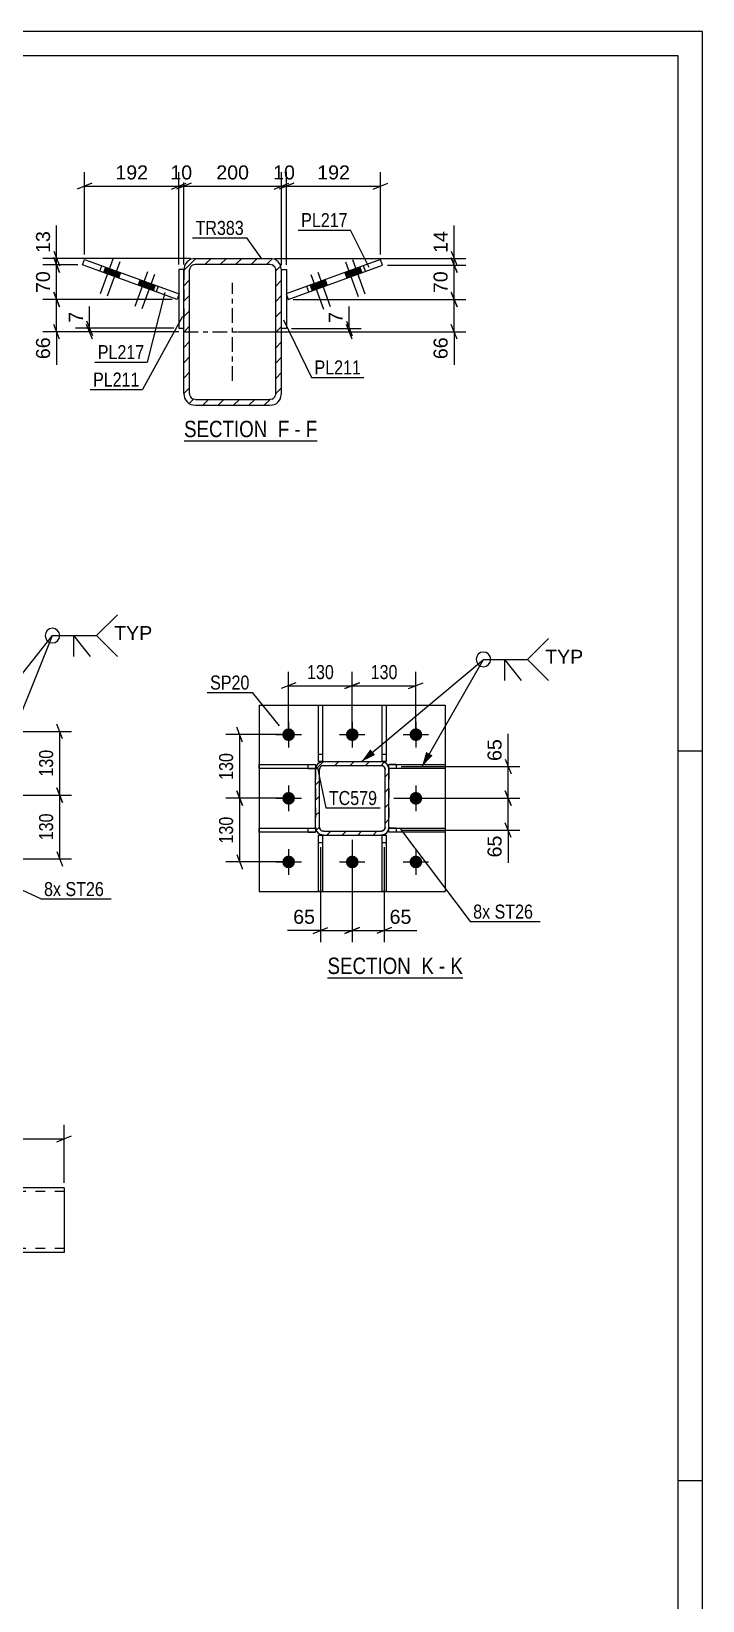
# Model space of a CAD drawing. Header units: millimetres. Extents: x 0 to 841, y 0 to 594.
# Drawn here: x 703.9 to 841, y 273.5 to 594 of the extents above; entities that cross this region are included whole.
import ezdxf

# ---------------------------------------------------------------- set-up
doc = ezdxf.new("R2010")
doc.units = ezdxf.units.MM
doc.linetypes.add('DXK_LINE_DOT2', pattern=[3.9198, 1.9599, -1.9599])
doc.linetypes.add('DXK_LINE_DOT3', pattern=[5.9187, 2.979, -0.9799, 0.9799, -0.9799])
doc.styles.add('Arial', font='ARIAL.TTF', dxfattribs={"height": 0.2})
doc.styles.add('Arial Narrow', font='ARIALN.TTF', dxfattribs={"height": 0.2})

# ---------------------------------------------------------------- blocks, each defined once
blk = doc.blocks.new('Unknown-717051872-1130')
at = {"color": 5, "linetype": 'Continuous'}
for p, q in [((841, 594), (0, 594)), ((841, 0), (841, 594)), ((836, 589), (5, 589)), ((836, 5), (836, 589)), ((841, 447), (836, 447)), ((841, 298), (836, 298))]:
    blk.add_line(p, q, dxfattribs=at)
blk = doc.blocks.new('Unknown-717051872-15 - 5574')
at = {"color": 6, "linetype": 'Continuous'}
blk.add_line((735.05, 510.38), (762.27, 510.38), dxfattribs=at)
at = {"color": 0, "linetype": 'Continuous'}
blk.add_wipeout([(753.16, 511.13), (753.16, 514.63), (735.05, 514.63), (735.05, 511.13)], dxfattribs=at)
at = {"color": 7, "linetype": 'Continuous', "style": 'Arial Narrow'}
blk.add_text('SECTION ', height=3.34, dxfattribs=at).set_placement((735.05, 511.13))
at = {"color": 0, "linetype": 'Continuous'}
blk.add_wipeout([(756.55, 511.13), (756.55, 514.63), (754.21, 514.63), (754.21, 511.13)], dxfattribs=at)
blk.add_wipeout([(758.87, 511.13), (758.87, 514.63), (757.6, 514.63), (757.6, 511.13)], dxfattribs=at)
at = {"color": 7, "linetype": 'Continuous', "style": 'Arial Narrow'}
blk.add_text('F', height=3.34, dxfattribs=at).set_placement((754.21, 511.13))
at = {"color": 0, "linetype": 'Continuous'}
blk.add_wipeout([(762.27, 511.13), (762.27, 514.63), (759.92, 514.63), (759.92, 511.13)], dxfattribs=at)
at = {"color": 7, "linetype": 'Continuous', "style": 'Arial Narrow'}
for s, p in [('F', (759.92, 511.13)), ('-', (757.6, 511.13))]:
    blk.add_text(s, height=3.34, dxfattribs=at).set_placement(p)
blk = doc.blocks.new('Unknown-717051872-61 - 21741')
at = {"color": 6, "linetype": 'Continuous'}
blk.add_line((764.37, 400.74), (792.01, 400.74), dxfattribs=at)
at = {"color": 0, "linetype": 'Continuous'}
blk.add_wipeout([(782.48, 401.49), (782.48, 404.99), (764.37, 404.99), (764.37, 401.49)], dxfattribs=at)
at = {"color": 7, "linetype": 'Continuous', "style": 'Arial Narrow'}
blk.add_text('SECTION ', height=3.34, dxfattribs=at).set_placement((764.37, 401.49))
at = {"color": 0, "linetype": 'Continuous'}
blk.add_wipeout([(786.08, 401.49), (786.08, 404.99), (783.53, 404.99), (783.53, 401.49)], dxfattribs=at)
blk.add_wipeout([(788.41, 401.49), (788.41, 404.99), (787.13, 404.99), (787.13, 401.49)], dxfattribs=at)
at = {"color": 7, "linetype": 'Continuous', "style": 'Arial Narrow'}
blk.add_text('K', height=3.34, dxfattribs=at).set_placement((783.53, 401.49))
at = {"color": 0, "linetype": 'Continuous'}
blk.add_wipeout([(792.01, 401.49), (792.01, 404.99), (789.46, 404.99), (789.46, 401.49)], dxfattribs=at)
at = {"color": 7, "linetype": 'Continuous', "style": 'Arial Narrow'}
for s, p in [('K', (789.46, 401.49)), ('-', (787.13, 401.49))]:
    blk.add_text(s, height=3.34, dxfattribs=at).set_placement(p)
blk = doc.blocks.new('Bolt-717051872-5604 - 5574')
at = {"linetype": 'Continuous'}
for points in [[(769.56, 545.34), (767.87, 544.73), (768.28, 543.6), (769.98, 544.21)], [(770.98, 545.86), (769.29, 545.24), (769.7, 544.11), (771.39, 544.73)], [(762.48, 542.76), (760.79, 542.15), (761.2, 541.02), (762.89, 541.64)], [(763.89, 543.28), (762.2, 542.66), (762.61, 541.53), (764.3, 542.15)]]:
    blk.add_hatch(color=1, dxfattribs=at).paths.add_polyline_path(points)
at = {"color": 1, "linetype": 'Continuous'}
for p, q in [((762.36, 544.85), (764.93, 537.8)), ((768.04, 546.91), (770.6, 539.87)), ((769.29, 545.24), (769.7, 544.11)), ((769.45, 547.43), (772.01, 540.38)), ((769.56, 545.34), (769.98, 544.21)), ((770.98, 545.86), (771.39, 544.73)), ((760.79, 542.15), (761.2, 541.02)), ((760.95, 544.33), (763.52, 537.29)), ((762.2, 542.66), (762.61, 541.53)), ((762.48, 542.76), (762.89, 541.64)), ((763.89, 543.28), (764.3, 542.15)), ((767.87, 544.73), (768.28, 543.6))]:
    blk.add_line(p, q, dxfattribs=at)
blk = doc.blocks.new('Bolt-717051872-5603 - 5574')
at = {"linetype": 'Continuous'}
for points in [[(720.67, 545.26), (718.98, 545.88), (718.57, 544.75), (720.26, 544.14)], [(722.08, 544.75), (720.39, 545.36), (719.98, 544.24), (721.67, 543.62)], [(727.75, 542.68), (726.06, 543.3), (725.65, 542.17), (727.34, 541.56)], [(729.17, 542.17), (727.48, 542.79), (727.07, 541.66), (728.76, 541.04)]]:
    blk.add_hatch(color=1, dxfattribs=at).paths.add_polyline_path(points)
at = {"color": 1, "linetype": 'Continuous'}
for p, q in [((720.51, 547.45), (717.94, 540.4)), ((718.98, 545.88), (718.57, 544.75)), ((721.92, 546.94), (719.36, 539.89)), ((720.39, 545.36), (719.98, 544.24)), ((720.67, 545.26), (720.26, 544.14)), ((727.59, 544.87), (725.03, 537.82)), ((722.08, 544.75), (721.67, 543.62)), ((726.06, 543.3), (725.65, 542.17)), ((729.01, 544.36), (726.44, 537.31)), ((727.48, 542.79), (727.07, 541.66)), ((727.75, 542.68), (727.34, 541.56)), ((729.17, 542.17), (728.76, 541.04))]:
    blk.add_line(p, q, dxfattribs=at)
blk = doc.blocks.new('Part-717051872-5656 - 5574')
at = {"color": 2, "linetype": 'Continuous'}
for p, q in [((734.98, 545.37), (733.98, 545.37)), ((733.98, 545.37), (733.98, 533.37)), ((734.98, 545.37), (734.98, 545.23)), ((733.98, 533.37), (734.98, 533.37))]:
    blk.add_line(p, q, dxfattribs=at)
at = {"color": 7, "linetype": 'DXK_LINE_DOT2'}
blk.add_line((734.98, 545.23), (734.98, 533.37), dxfattribs=at)
blk = doc.blocks.new('Part-717051872-5644 - 5574')
at = {"color": 2, "linetype": 'Continuous'}
for p, q in [((714.33, 546.29), (714.74, 547.42)), ((733.62, 539.27), (714.33, 546.29)), ((714.74, 547.42), (734.03, 540.4)), ((729.79, 541.94), (729.38, 540.81)), ((734.03, 540.4), (733.62, 539.27))]:
    blk.add_line(p, q, dxfattribs=at)
at = {"color": 7, "linetype": 'DXK_LINE_DOT2'}
blk.add_line((717.86, 545.01), (718.27, 546.14), dxfattribs=at)
blk = doc.blocks.new('Part-717051872-5649 - 5574')
at = {"color": 2, "linetype": 'Continuous'}
for p, q in [((775.22, 547.4), (755.93, 540.38)), ((756.34, 539.25), (775.63, 546.27)), ((775.63, 546.27), (775.22, 547.4)), ((760.57, 540.79), (760.16, 541.92)), ((755.93, 540.38), (756.34, 539.25))]:
    blk.add_line(p, q, dxfattribs=at)
at = {"color": 7, "linetype": 'DXK_LINE_DOT2'}
blk.add_line((772.1, 544.99), (771.69, 546.11), dxfattribs=at)
blk = doc.blocks.new('Part-717051872-5661 - 5574')
at = {"color": 2, "linetype": 'Continuous'}
for p, q in [((754.98, 545.23), (754.98, 545.35)), ((754.98, 545.35), (755.98, 545.35)), ((755.98, 545.35), (755.98, 533.35)), ((755.98, 533.35), (754.98, 533.35))]:
    blk.add_line(p, q, dxfattribs=at)
at = {"color": 7, "linetype": 'DXK_LINE_DOT2'}
blk.add_line((754.98, 533.35), (754.98, 545.23), dxfattribs=at)
blk = doc.blocks.new('Part-717051872-5679 - 5574')
at = {"linetype": 'Continuous'}
h = blk.add_hatch(dxfattribs=at)
h.set_pattern_fill('', scale=0.7, style=0, pattern_type=0)
h.set_pattern_definition([(45, (734.9777, 520.0292), (-1.57154, 1.57154), [])])
h.paths.add_polyline_path([(734.98, 545.23), (734.98, 520.03), (735.16, 519.11), (735.68, 518.33), (736.46, 517.81), (737.38, 517.63), (752.58, 517.63), (753.5, 517.81), (754.27, 518.33), (754.79, 519.11), (754.98, 520.03), (754.98, 545.23), (754.79, 546.15), (754.27, 546.93), (753.5, 547.45), (752.58, 547.63), (737.38, 547.63), (736.46, 547.45), (735.68, 546.93), (735.16, 546.15)])
h.paths.add_polyline_path([(736.53, 546.08), (736.92, 546.34), (737.38, 546.43), (752.58, 546.43), (753.04, 546.34), (753.43, 546.08), (753.69, 545.69), (753.78, 545.23), (753.78, 520.03), (753.69, 519.57), (753.43, 519.18), (753.04, 518.92), (752.58, 518.83), (737.38, 518.83), (736.92, 518.92), (736.53, 519.18), (736.27, 519.57), (736.18, 520.03), (736.18, 545.23), (736.27, 545.69)])
at = {"color": 2, "linetype": 'Continuous'}
for p, q in [((735.16, 546.15), (734.98, 545.23)), ((734.98, 520.03), (734.98, 545.23)), ((736.18, 545.23), (736.27, 545.69)), ((736.18, 520.03), (736.18, 545.23)), ((737.38, 547.63), (736.46, 547.45)), ((736.92, 546.34), (737.38, 546.43)), ((737.38, 547.63), (752.58, 547.63)), ((737.38, 546.43), (752.58, 546.43)), ((753.5, 547.45), (752.58, 547.63)), ((752.58, 546.43), (753.04, 546.34)), ((753.69, 545.69), (753.78, 545.23)), ((753.78, 520.03), (753.78, 545.23)), ((754.98, 545.23), (754.79, 546.15)), ((754.98, 520.03), (754.98, 545.23)), ((734.98, 520.03), (735.16, 519.11)), ((736.27, 519.57), (736.18, 520.03)), ((753.78, 520.03), (753.69, 519.57)), ((754.79, 519.11), (754.98, 520.03)), ((736.46, 517.81), (737.38, 517.63)), ((737.38, 518.83), (736.92, 518.92)), ((737.38, 518.83), (752.58, 518.83)), ((737.38, 517.63), (752.58, 517.63)), ((753.04, 518.92), (752.58, 518.83)), ((752.58, 517.63), (753.5, 517.81))]:
    blk.add_line(p, q, dxfattribs=at)
at = {"color": 7, "linetype": 'DXK_LINE_DOT3'}
for p, q in [((744.98, 522.63), (744.98, 542.63)), ((734.98, 532.63), (754.98, 532.63))]:
    blk.add_line(p, q, dxfattribs=at)
at = {"color": 2, "linetype": 'Continuous'}
for centre, radius, start, end in [((737.38, 545.23), 2.4, 112.5, 157.5), ((737.38, 545.23), 1.2, 112.5, 157.5), ((752.58, 545.23), 1.2, 22.5, 67.5), ((752.58, 545.23), 2.4, 22.5, 67.5), ((737.38, 520.03), 1.2, 202.5, 247.5), ((752.58, 520.03), 1.2, 292.5, 337.5), ((737.38, 520.03), 2.4, 202.5, 247.5), ((752.58, 520.03), 2.4, 292.5, 337.5)]:
    blk.add_arc(centre, radius, start, end, dxfattribs=at)
blk = doc.blocks.new('Part-717051872-18830 - 18829')
at = {"color": 2, "linetype": 'Continuous'}
for p, q in [((690.49, 357.84), (670.49, 357.84)), ((670.49, 346.24), (670.49, 357.84)), ((710.59, 357.84), (690.59, 357.84)), ((710.59, 357.84), (710.59, 344.64)), ((670.49, 346.24), (670.49, 344.64)), ((690.49, 344.64), (670.49, 344.64)), ((710.59, 344.64), (690.59, 344.64))]:
    blk.add_line(p, q, dxfattribs=at)
at = {"color": 7, "linetype": 'DXK_LINE_DOT2'}
for p, q in [((690.49, 357.04), (670.49, 357.04)), ((710.59, 357.04), (690.59, 357.04)), ((670.49, 344.77), (670.49, 346.24)), ((670.49, 345.44), (670.49, 345.51)), ((690.49, 345.44), (670.49, 345.44)), ((710.59, 345.44), (690.59, 345.44)), ((710.59, 345.44), (710.59, 345.51))]:
    blk.add_line(p, q, dxfattribs=at)
blk = doc.blocks.new('Part-717051872-21794 - 21741')
at = {"color": 2, "linetype": 'Continuous'}
for p, q in [((762.52, 429.87), (763.32, 429.87)), ((762.52, 418.37), (762.52, 429.87)), ((763.32, 429.87), (763.32, 418.37)), ((763.32, 418.37), (762.52, 418.37))]:
    blk.add_line(p, q, dxfattribs=at)
at = {"color": 7, "linetype": 'DXK_LINE_DOT2'}
blk.add_line((762.52, 428.37), (763.32, 428.37), dxfattribs=at)
blk = doc.blocks.new('Part-717051872-21798 - 21741')
at = {"color": 2, "linetype": 'Continuous'}
for p, q in [((776.92, 444.27), (788.42, 444.27)), ((776.92, 443.47), (776.92, 444.27)), ((788.42, 443.47), (776.92, 443.47)), ((788.42, 444.27), (788.42, 443.47))]:
    blk.add_line(p, q, dxfattribs=at)
at = {"color": 7, "linetype": 'DXK_LINE_DOT2'}
for p, q in [((778.42, 444.27), (776.92, 444.27)), ((778.42, 443.47), (776.92, 443.47)), ((778.42, 444.27), (778.42, 443.47))]:
    blk.add_line(p, q, dxfattribs=at)
blk = doc.blocks.new('Part-717051872-21757 - 21741')
at = {"linetype": 'Continuous'}
h = blk.add_hatch(dxfattribs=at)
h.set_pattern_fill('', scale=0.7, style=0, pattern_type=0)
h.set_pattern_definition([(45, (763.5221, 444.8696), (-1.57154, 1.57154), [])])
h.paths.add_polyline_path([(775.32, 444.87), (763.52, 444.87), (762.91, 444.75), (762.39, 444.4), (762.04, 443.88), (761.92, 443.27), (761.92, 431.47), (762.04, 430.86), (762.39, 430.34), (762.91, 429.99), (763.52, 429.87), (775.32, 429.87), (775.93, 429.99), (776.45, 430.34), (776.8, 430.86), (776.92, 431.47), (776.92, 443.27), (776.8, 443.88), (776.45, 444.4), (775.93, 444.75)])
h.paths.add_polyline_path([(776.06, 443.58), (776.12, 443.27), (776.12, 431.47), (776.06, 431.16), (775.89, 430.9), (775.63, 430.73), (775.32, 430.67), (763.52, 430.67), (763.22, 430.73), (762.96, 430.9), (762.78, 431.16), (762.72, 431.47), (762.72, 443.27), (762.78, 443.58), (762.96, 443.84), (763.22, 444.01), (763.52, 444.07), (775.32, 444.07), (775.63, 444.01), (775.89, 443.84)])
at = {"color": 7, "linetype": 'DXK_LINE_DOT2'}
for p, q in [((761.92, 443.27), (762.04, 443.88)), ((761.92, 443.27), (761.92, 431.47)), ((762.78, 443.58), (762.72, 443.27)), ((762.72, 431.47), (762.72, 443.27)), ((762.91, 444.75), (763.52, 444.87)), ((763.52, 444.07), (763.22, 444.01)), ((763.52, 444.87), (775.32, 444.87)), ((763.52, 444.07), (775.32, 444.07)), ((775.32, 444.87), (775.93, 444.75)), ((775.63, 444.01), (775.32, 444.07)), ((776.12, 443.27), (776.06, 443.58)), ((776.12, 431.47), (776.12, 443.27)), ((776.8, 443.88), (776.92, 443.27)), ((776.92, 443.27), (776.92, 431.47)), ((762.04, 430.86), (761.92, 431.47)), ((762.72, 431.47), (762.78, 431.16)), ((763.52, 429.87), (762.91, 429.99)), ((763.22, 430.73), (763.52, 430.67)), ((763.52, 430.67), (775.32, 430.67)), ((763.52, 429.87), (775.32, 429.87)), ((775.32, 430.67), (775.63, 430.73)), ((775.93, 429.99), (775.32, 429.87)), ((776.06, 431.16), (776.12, 431.47)), ((776.92, 431.47), (776.8, 430.86))]:
    blk.add_line(p, q, dxfattribs=at)
at = {"color": 2, "linetype": 'Continuous'}
for p, q in [((762.04, 443.88), (761.92, 443.27)), ((761.92, 443.27), (761.92, 443.27)), ((761.92, 431.47), (761.92, 443.27)), ((762.72, 443.27), (762.78, 443.58)), ((762.72, 443.27), (762.72, 443.27)), ((762.72, 431.47), (762.72, 443.27)), ((763.52, 444.87), (762.91, 444.75)), ((763.22, 444.01), (763.52, 444.07)), ((763.52, 444.87), (763.52, 444.87)), ((763.52, 444.87), (775.32, 444.87)), ((763.52, 444.07), (763.52, 444.07)), ((763.52, 444.07), (775.32, 444.07)), ((775.32, 444.87), (775.32, 444.87)), ((775.93, 444.75), (775.32, 444.87)), ((775.32, 444.07), (775.32, 444.07)), ((775.32, 444.07), (775.63, 444.01)), ((776.06, 443.58), (776.12, 443.27)), ((776.12, 443.27), (776.12, 443.27)), ((776.12, 431.47), (776.12, 443.27)), ((776.92, 443.27), (776.8, 443.88)), ((776.92, 443.27), (776.92, 443.27)), ((776.92, 431.47), (776.92, 443.27)), ((761.92, 431.47), (761.92, 431.47)), ((761.92, 431.47), (762.04, 430.86)), ((762.72, 431.47), (762.72, 431.47)), ((762.78, 431.16), (762.72, 431.47)), ((762.91, 429.99), (763.52, 429.87)), ((763.52, 430.67), (763.22, 430.73)), ((763.52, 430.67), (763.52, 430.67)), ((763.52, 430.67), (775.32, 430.67)), ((763.52, 429.87), (763.52, 429.87)), ((763.52, 429.87), (775.32, 429.87)), ((775.63, 430.73), (775.32, 430.67)), ((775.32, 430.67), (775.32, 430.67)), ((775.32, 429.87), (775.93, 429.99)), ((775.32, 429.87), (775.32, 429.87)), ((776.12, 431.47), (776.06, 431.16)), ((776.12, 431.47), (776.12, 431.47)), ((776.8, 430.86), (776.92, 431.47)), ((776.92, 431.47), (776.92, 431.47))]:
    blk.add_line(p, q, dxfattribs=at)
at = {"color": 7, "linetype": 'DXK_LINE_DOT3'}
blk.add_line((769.42, 437.37), (769.42, 437.37), dxfattribs=at)
at = {"color": 7, "linetype": 'DXK_LINE_DOT2'}
for centre, radius, start, end in [((763.52, 443.27), 1.6, 112.5, 157.5), ((763.52, 443.27), 0.8, 112.5, 157.5), ((775.32, 443.27), 0.8, 22.5, 67.5), ((775.32, 443.27), 1.6, 22.5, 67.5), ((763.52, 431.47), 1.6, 202.5, 247.5), ((763.52, 431.47), 0.8, 202.5, 247.5), ((775.32, 431.47), 0.8, 292.5, 337.5), ((775.32, 431.47), 1.6, 292.5, 337.5)]:
    blk.add_arc(centre, radius, start, end, dxfattribs=at)
at = {"color": 2, "linetype": 'Continuous'}
for centre, radius, start, end in [((763.52, 443.27), 1.6, 112.5, 157.5), ((763.52, 443.27), 0.8, 112.5, 157.5), ((775.32, 443.27), 0.8, 22.5, 67.5), ((775.32, 443.27), 1.6, 22.5, 67.5), ((763.52, 431.47), 1.6, 202.5, 247.5), ((763.52, 431.47), 0.8, 202.5, 247.5), ((775.32, 431.47), 0.8, 292.5, 337.5), ((775.32, 431.47), 1.6, 292.5, 337.5)]:
    blk.add_arc(centre, radius, start, end, dxfattribs=at)
blk = doc.blocks.new('Part-717051872-21759 - 21741')
at = {"color": 2, "linetype": 'Continuous'}
for p, q in [((750.42, 456.37), (788.42, 456.37)), ((750.42, 456.37), (750.42, 418.37)), ((788.42, 456.37), (788.42, 418.37)), ((750.42, 418.37), (788.42, 418.37))]:
    blk.add_line(p, q, dxfattribs=at)
blk = doc.blocks.new('Part-717051872-21793 - 21741')
at = {"color": 2, "linetype": 'Continuous'}
for p, q in [((775.52, 418.37), (775.52, 429.87)), ((775.52, 429.87), (776.32, 429.87)), ((776.32, 429.87), (776.32, 418.37)), ((776.32, 418.37), (775.52, 418.37))]:
    blk.add_line(p, q, dxfattribs=at)
at = {"color": 7, "linetype": 'DXK_LINE_DOT2'}
blk.add_line((775.52, 428.37), (776.32, 428.37), dxfattribs=at)
blk = doc.blocks.new('Part-717051872-21795 - 21741')
at = {"color": 2, "linetype": 'Continuous'}
for p, q in [((775.52, 444.87), (775.52, 456.37)), ((775.52, 456.37), (776.32, 456.37)), ((776.32, 456.37), (776.32, 444.87)), ((776.32, 444.87), (775.52, 444.87))]:
    blk.add_line(p, q, dxfattribs=at)
at = {"color": 7, "linetype": 'DXK_LINE_DOT2'}
blk.add_line((775.52, 446.37), (776.32, 446.37), dxfattribs=at)
blk = doc.blocks.new('Part-717051872-21796 - 21741')
at = {"color": 2, "linetype": 'Continuous'}
for p, q in [((762.52, 444.87), (762.52, 456.37)), ((762.52, 456.37), (763.32, 456.37)), ((763.32, 456.37), (763.32, 444.87)), ((763.32, 444.87), (762.52, 444.87))]:
    blk.add_line(p, q, dxfattribs=at)
at = {"color": 7, "linetype": 'DXK_LINE_DOT2'}
blk.add_line((762.52, 446.37), (763.32, 446.37), dxfattribs=at)
blk = doc.blocks.new('Part-717051872-21797 - 21741')
at = {"color": 2, "linetype": 'Continuous'}
for p, q in [((776.92, 431.27), (788.42, 431.27)), ((776.92, 430.47), (776.92, 431.27)), ((788.42, 430.47), (776.92, 430.47)), ((788.42, 431.27), (788.42, 430.47))]:
    blk.add_line(p, q, dxfattribs=at)
at = {"color": 7, "linetype": 'DXK_LINE_DOT2'}
for p, q in [((778.42, 431.27), (776.92, 431.27)), ((778.42, 430.47), (776.92, 430.47)), ((778.42, 431.27), (778.42, 430.47))]:
    blk.add_line(p, q, dxfattribs=at)
blk = doc.blocks.new('Part-717051872-21799 - 21741')
at = {"color": 2, "linetype": 'Continuous'}
for p, q in [((750.42, 430.47), (750.42, 431.27)), ((750.42, 431.27), (761.92, 431.27)), ((761.92, 430.47), (750.42, 430.47)), ((761.92, 431.27), (761.92, 430.47))]:
    blk.add_line(p, q, dxfattribs=at)
at = {"color": 7, "linetype": 'DXK_LINE_DOT2'}
for p, q in [((760.42, 430.47), (760.42, 431.27)), ((760.42, 431.27), (761.92, 431.27)), ((760.42, 430.47), (761.92, 430.47))]:
    blk.add_line(p, q, dxfattribs=at)
blk = doc.blocks.new('Part-717051872-21800 - 21741')
at = {"color": 2, "linetype": 'Continuous'}
for p, q in [((750.42, 443.47), (750.42, 444.27)), ((750.42, 444.27), (761.92, 444.27)), ((761.92, 443.47), (750.42, 443.47)), ((761.92, 444.27), (761.92, 443.47))]:
    blk.add_line(p, q, dxfattribs=at)
at = {"color": 7, "linetype": 'DXK_LINE_DOT2'}
for p, q in [((760.42, 443.47), (760.42, 444.27)), ((760.42, 444.27), (761.92, 444.27)), ((760.42, 443.47), (761.92, 443.47))]:
    blk.add_line(p, q, dxfattribs=at)
blk = doc.blocks.new('Bolt-717051872-21827 - 21741')
at = {"linetype": 'Continuous'}
for points in [[(757.72, 450.37, -1), (755.12, 450.37, -1)], [(770.72, 450.37, -1), (768.12, 450.37, -1)], [(783.72, 450.37, -1), (781.12, 450.37, -1)], [(757.72, 437.37, -1), (755.12, 437.37, -1)], [(783.72, 437.37, -1), (781.12, 437.37, -1)], [(757.72, 424.37, -1), (755.12, 424.37, -1)], [(770.72, 424.37, -1), (768.12, 424.37, -1)], [(783.72, 424.37, -1), (781.12, 424.37, -1)]]:
    blk.add_hatch(color=1, dxfattribs=at).paths.add_polyline_path(points)
at = {"color": 1, "linetype": 'Continuous'}
for p, q in [((756.42, 452.97), (756.42, 447.77)), ((769.42, 452.97), (769.42, 447.77)), ((782.42, 452.97), (782.42, 447.77)), ((753.82, 450.37), (759.02, 450.37)), ((766.82, 450.37), (772.02, 450.37)), ((779.82, 450.37), (785.02, 450.37)), ((756.42, 439.97), (756.42, 434.77)), ((782.42, 439.97), (782.42, 434.77)), ((753.82, 437.37), (759.02, 437.37)), ((779.82, 437.37), (785.02, 437.37)), ((756.42, 426.97), (756.42, 421.77)), ((769.42, 426.97), (769.42, 421.77)), ((782.42, 426.97), (782.42, 421.77)), ((753.82, 424.37), (759.02, 424.37)), ((766.82, 424.37), (772.02, 424.37)), ((779.82, 424.37), (785.02, 424.37))]:
    blk.add_line(p, q, dxfattribs=at)
blk = doc.blocks.new('StraightDimension-717051872-15981 - 5574')
at = {"color": 7, "linetype": 'Continuous'}
for p, q in [((755.98, 532.63), (771.22, 532.63)), ((756.98, 533.35), (771.22, 533.35)), ((768.22, 534.85), (769.42, 531.85)), ((769.42, 531.13), (768.22, 534.13)), ((768.82, 532.63), (768.82, 533.35))]:
    blk.add_line(p, q, dxfattribs=at)
at = {"color": 0}
blk.add_wipeout([(768.07, 537.29), (763.87, 537.29), (763.87, 533.87), (768.07, 533.87)], dxfattribs=at)
at = {"color": 7, "linetype": 'Continuous'}
blk.add_line((768.82, 533.35), (768.82, 537.82), dxfattribs=at)
blk.add_line((768.82, 533.35), (768.82, 537.82), dxfattribs=at)
at = {"color": 3, "style": 'Arial'}
blk.add_text('7', height=2.87, rotation=90.0002, dxfattribs=at).set_placement((767.47, 534.47))
blk = doc.blocks.new('StraightDimension-717051872-15808 - 5574')
at = {"color": 7, "linetype": 'Continuous'}
for p, q in [((754.98, 546.23), (754.98, 565.26)), ((755.98, 546.35), (755.98, 565.26)), ((753.48, 561.81), (756.48, 563.01)), ((757.48, 563.01), (754.48, 561.81)), ((754.98, 562.41), (755.98, 562.41))]:
    blk.add_line(p, q, dxfattribs=at)
at = {"color": 0}
blk.add_wipeout([(758.3, 563.16), (758.3, 567.36), (752.65, 567.36), (752.65, 563.16)], dxfattribs=at)
at = {"color": 3, "style": 'Arial'}
blk.add_text('10', height=2.865, dxfattribs=at).set_placement((753.25, 563.76))
blk = doc.blocks.new('StraightDimension-717051872-15867 - 5574')
at = {"color": 7, "linetype": 'Continuous'}
for p, q in [((776.63, 546.27), (792.65, 546.27)), ((789.65, 547.77), (790.85, 544.77)), ((790.25, 539.25), (790.25, 546.27)), ((757.34, 539.25), (792.65, 539.25)), ((790.85, 537.75), (789.65, 540.75))]:
    blk.add_line(p, q, dxfattribs=at)
at = {"color": 0}
blk.add_wipeout([(789.5, 545.58), (785.3, 545.58), (785.3, 539.94), (789.5, 539.94)], dxfattribs=at)
at = {"color": 3, "style": 'Arial'}
blk.add_text('70', height=2.865, rotation=90.0002, dxfattribs=at).set_placement((788.9, 540.54))
blk = doc.blocks.new('StraightDimension-717051872-15807 - 5574')
at = {"color": 7, "linetype": 'Continuous'}
for p, q in [((755.98, 546.35), (755.98, 565.26)), ((775.22, 548.4), (775.22, 565.26)), ((757.48, 563.01), (754.48, 561.81)), ((755.98, 562.41), (775.22, 562.41)), ((773.72, 561.81), (776.72, 563.01))]:
    blk.add_line(p, q, dxfattribs=at)
at = {"color": 0}
blk.add_wipeout([(769.53, 563.16), (769.53, 567.36), (761.66, 567.36), (761.66, 563.16)], dxfattribs=at)
at = {"color": 3, "style": 'Arial'}
blk.add_text('192', height=2.865, dxfattribs=at).set_placement((762.26, 563.76))
blk = doc.blocks.new('StraightDimension-717051872-15920 - 5574')
at = {"color": 7, "linetype": 'Continuous'}
for p, q in [((713.33, 546.29), (706.17, 546.29)), ((708.42, 547.79), (709.62, 544.79)), ((709.02, 539.27), (709.02, 546.29)), ((732.62, 539.27), (706.17, 539.27)), ((709.62, 537.77), (708.42, 540.77))]:
    blk.add_line(p, q, dxfattribs=at)
at = {"color": 0}
blk.add_wipeout([(708.27, 545.61), (704.07, 545.61), (704.07, 539.96), (708.27, 539.96)], dxfattribs=at)
at = {"color": 3, "style": 'Arial'}
blk.add_text('70', height=2.865, rotation=90.0002, dxfattribs=at).set_placement((707.67, 540.56))
blk = doc.blocks.new('StraightDimension-717051872-15809 - 5574')
at = {"color": 7, "linetype": 'Continuous'}
for p, q in [((734.98, 546.37), (734.98, 565.26)), ((754.98, 546.23), (754.98, 565.26)), ((736.48, 563.01), (733.48, 561.81)), ((734.98, 562.41), (754.98, 562.41)), ((753.48, 561.81), (756.48, 563.01))]:
    blk.add_line(p, q, dxfattribs=at)
at = {"color": 0}
blk.add_wipeout([(748.91, 563.16), (748.91, 567.36), (741.04, 567.36), (741.04, 563.16)], dxfattribs=at)
at = {"color": 3, "style": 'Arial'}
blk.add_text('200', height=2.865, dxfattribs=at).set_placement((741.64, 563.76))
blk = doc.blocks.new('StraightDimension-717051872-15810 - 5574')
at = {"color": 7, "linetype": 'Continuous'}
for p, q in [((733.98, 546.37), (733.98, 565.26)), ((734.98, 546.37), (734.98, 565.26)), ((732.48, 561.81), (735.48, 563.01)), ((736.48, 563.01), (733.48, 561.81)), ((733.98, 562.41), (734.98, 562.41))]:
    blk.add_line(p, q, dxfattribs=at)
at = {"color": 0}
blk.add_wipeout([(737.3, 563.16), (737.3, 567.36), (731.65, 567.36), (731.65, 563.16)], dxfattribs=at)
at = {"color": 3, "style": 'Arial'}
blk.add_text('10', height=2.865, dxfattribs=at).set_placement((732.25, 563.76))
blk = doc.blocks.new('StraightDimension-717051872-15811 - 5574')
at = {"color": 7, "linetype": 'Continuous'}
for p, q in [((714.74, 548.42), (714.74, 565.26)), ((733.98, 546.37), (733.98, 565.26)), ((716.24, 563.01), (713.24, 561.81)), ((714.74, 562.41), (733.98, 562.41)), ((732.48, 561.81), (735.48, 563.01))]:
    blk.add_line(p, q, dxfattribs=at)
at = {"color": 0}
blk.add_wipeout([(728.29, 563.16), (728.29, 567.36), (720.42, 567.36), (720.42, 563.16)], dxfattribs=at)
at = {"color": 3, "style": 'Arial'}
blk.add_text('192', height=2.865, dxfattribs=at).set_placement((721.02, 563.76))
blk = doc.blocks.new('StraightDimension-717051872-15866 - 5574')
at = {"color": 7, "linetype": 'Continuous'}
for p, q in [((789.65, 549.13), (790.85, 546.13)), ((753.58, 547.63), (792.65, 547.63)), ((776.63, 546.27), (792.65, 546.27)), ((790.85, 544.77), (789.65, 547.77)), ((790.25, 546.27), (790.25, 547.63))]:
    blk.add_line(p, q, dxfattribs=at)
at = {"color": 0}
blk.add_wipeout([(789.5, 553.8), (785.3, 553.8), (785.3, 548.15), (789.5, 548.15)], dxfattribs=at)
at = {"color": 7, "linetype": 'Continuous'}
blk.add_line((790.25, 547.63), (790.25, 554.33), dxfattribs=at)
blk.add_line((790.25, 547.63), (790.25, 554.33), dxfattribs=at)
at = {"color": 3, "style": 'Arial'}
blk.add_text('14', height=2.865, rotation=90.0002, dxfattribs=at).set_placement((788.9, 548.75))
blk = doc.blocks.new('StraightDimension-717051872-15868 - 5574')
at = {"color": 7, "linetype": 'Continuous'}
for p, q in [((757.34, 539.25), (792.65, 539.25)), ((789.65, 540.75), (790.85, 537.75)), ((790.25, 532.63), (790.25, 539.25)), ((745.98, 532.63), (792.65, 532.63)), ((790.85, 531.13), (789.65, 534.13))]:
    blk.add_line(p, q, dxfattribs=at)
at = {"color": 0}
blk.add_wipeout([(789.5, 532.1), (785.3, 532.1), (785.3, 526.46), (789.5, 526.46)], dxfattribs=at)
at = {"color": 7, "linetype": 'Continuous'}
blk.add_line((790.25, 532.63), (790.25, 525.93), dxfattribs=at)
blk.add_line((790.25, 532.63), (790.25, 525.93), dxfattribs=at)
at = {"color": 3, "style": 'Arial'}
blk.add_text('66', height=2.865, rotation=90.0002, dxfattribs=at).set_placement((788.9, 527.06))
blk = doc.blocks.new('StraightDimension-717051872-15919 - 5574')
at = {"color": 7, "linetype": 'Continuous'}
for p, q in [((708.42, 549.13), (709.62, 546.13)), ((736.38, 547.63), (706.17, 547.63)), ((713.33, 546.29), (706.17, 546.29)), ((709.62, 544.79), (708.42, 547.79)), ((709.02, 546.29), (709.02, 547.63))]:
    blk.add_line(p, q, dxfattribs=at)
at = {"color": 0}
blk.add_wipeout([(708.27, 553.8), (704.07, 553.8), (704.07, 548.15), (708.27, 548.15)], dxfattribs=at)
at = {"color": 7, "linetype": 'Continuous'}
blk.add_line((709.02, 547.63), (709.02, 554.33), dxfattribs=at)
blk.add_line((709.02, 547.63), (709.02, 554.33), dxfattribs=at)
at = {"color": 3, "style": 'Arial'}
blk.add_text('13', height=2.865, rotation=90.0002, dxfattribs=at).set_placement((707.67, 548.75))
blk = doc.blocks.new('StraightDimension-717051872-15921 - 5574')
at = {"color": 7, "linetype": 'Continuous'}
for p, q in [((732.62, 539.27), (706.17, 539.27)), ((708.42, 540.77), (709.62, 537.77)), ((709.02, 532.63), (709.02, 539.27)), ((733.98, 532.63), (706.17, 532.63)), ((709.62, 531.13), (708.42, 534.13))]:
    blk.add_line(p, q, dxfattribs=at)
at = {"color": 0}
blk.add_wipeout([(708.27, 532.1), (704.07, 532.1), (704.07, 526.46), (708.27, 526.46)], dxfattribs=at)
at = {"color": 7, "linetype": 'Continuous'}
blk.add_line((709.02, 532.63), (709.02, 525.93), dxfattribs=at)
blk.add_line((709.02, 532.63), (709.02, 525.93), dxfattribs=at)
at = {"color": 3, "style": 'Arial'}
blk.add_text('66', height=2.865, rotation=90.0002, dxfattribs=at).set_placement((707.67, 527.06))
blk = doc.blocks.new('StraightDimension-717051872-15972 - 5574')
at = {"color": 7, "linetype": 'Continuous'}
for p, q in [((732.98, 533.37), (712.88, 533.37)), ((733.98, 532.63), (712.88, 532.63)), ((715.13, 534.87), (716.33, 531.87)), ((716.33, 531.13), (715.13, 534.13)), ((715.73, 532.63), (715.73, 533.37))]:
    blk.add_line(p, q, dxfattribs=at)
at = {"color": 0}
blk.add_wipeout([(714.98, 537.32), (710.78, 537.32), (710.78, 533.89), (714.98, 533.89)], dxfattribs=at)
at = {"color": 7, "linetype": 'Continuous'}
blk.add_line((715.73, 533.37), (715.73, 537.84), dxfattribs=at)
blk.add_line((715.73, 533.37), (715.73, 537.84), dxfattribs=at)
at = {"color": 3, "style": 'Arial'}
blk.add_text('7', height=2.87, rotation=90.0002, dxfattribs=at).set_placement((714.38, 534.49))
blk = doc.blocks.new('StraightDimension-717051872-19097 - 18829')
at = {"color": 7, "linetype": 'Continuous'}
for p, q in [((670.49, 358.84), (670.49, 370.69)), ((710.59, 358.84), (710.59, 370.69)), ((671.99, 368.44), (668.99, 367.24)), ((670.49, 367.84), (710.59, 367.84)), ((709.09, 367.24), (712.09, 368.44))]:
    blk.add_line(p, q, dxfattribs=at)
at = {"color": 0}
blk.add_wipeout([(694.8, 368.59), (694.8, 372.79), (686.28, 372.79), (686.28, 368.59)], dxfattribs=at)
at = {"color": 3, "style": 'Arial Narrow'}
blk.add_text('2890', height=2.863, dxfattribs=at).set_placement((686.88, 369.19))
blk = doc.blocks.new('StraightDimension-717051872-21242 - 21125')
at = {"color": 7, "linetype": 'Continuous'}
for p, q in [((710.25, 449.54), (709.05, 452.54)), ((698.65, 451.04), (712.05, 451.04)), ((709.65, 438.04), (709.65, 451.04)), ((709.05, 439.54), (710.25, 436.54)), ((698.65, 438.04), (712.05, 438.04))]:
    blk.add_line(p, q, dxfattribs=at)
at = {"color": 0}
blk.add_wipeout([(708.9, 447.88), (704.7, 447.88), (704.7, 441.2), (708.9, 441.2)], dxfattribs=at)
at = {"color": 3, "style": 'Arial Narrow'}
blk.add_text('130', height=2.863, rotation=90.0002, dxfattribs=at).set_placement((708.3, 441.8))
blk = doc.blocks.new('StraightDimension-717051872-21243 - 21125')
at = {"color": 7, "linetype": 'Continuous'}
for p, q in [((710.25, 436.54), (709.05, 439.54)), ((698.65, 438.04), (712.05, 438.04)), ((709.65, 425.04), (709.65, 438.04)), ((709.05, 426.54), (710.25, 423.54)), ((698.65, 425.04), (712.05, 425.04))]:
    blk.add_line(p, q, dxfattribs=at)
at = {"color": 0}
blk.add_wipeout([(708.9, 434.88), (704.7, 434.88), (704.7, 428.2), (708.9, 428.2)], dxfattribs=at)
at = {"color": 3, "style": 'Arial Narrow'}
blk.add_text('130', height=2.863, rotation=90.0002, dxfattribs=at).set_placement((708.3, 428.8))
blk = doc.blocks.new('StraightDimension-717051872-21858 - 21741')
at = {"color": 7, "linetype": 'Continuous'}
for p, q in [((756.42, 451.37), (756.42, 463.22)), ((769.42, 451.37), (769.42, 463.22)), ((757.92, 460.97), (754.92, 459.77)), ((756.42, 460.37), (769.42, 460.37)), ((767.92, 459.77), (770.92, 460.97))]:
    blk.add_line(p, q, dxfattribs=at)
at = {"color": 0}
blk.add_wipeout([(766.26, 461.12), (766.26, 465.32), (759.58, 465.32), (759.58, 461.12)], dxfattribs=at)
at = {"color": 3, "style": 'Arial Narrow'}
blk.add_text('130', height=2.863, dxfattribs=at).set_placement((760.18, 461.72))
blk = doc.blocks.new('StraightDimension-717051872-22300 - 21741')
at = {"color": 7, "linetype": 'Continuous'}
for p, q in [((779.42, 443.87), (803.67, 443.87)), ((800.67, 445.37), (801.87, 442.37)), ((801.27, 437.37), (801.27, 443.87)), ((777.92, 437.37), (803.67, 437.37)), ((801.87, 435.87), (800.67, 438.87))]:
    blk.add_line(p, q, dxfattribs=at)
at = {"color": 0}
blk.add_wipeout([(800.52, 450.04), (796.32, 450.04), (796.32, 444.39), (800.52, 444.39)], dxfattribs=at)
at = {"color": 7, "linetype": 'Continuous'}
blk.add_line((801.27, 443.87), (801.27, 450.57), dxfattribs=at)
blk.add_line((801.27, 443.87), (801.27, 450.57), dxfattribs=at)
at = {"color": 3, "style": 'Arial'}
blk.add_text('65', height=2.865, rotation=90.0002, dxfattribs=at).set_placement((799.92, 444.99))
blk = doc.blocks.new('StraightDimension-717051872-21857 - 21741')
at = {"color": 7, "linetype": 'Continuous'}
for p, q in [((769.42, 451.37), (769.42, 463.22)), ((782.42, 451.37), (782.42, 463.22)), ((770.92, 460.97), (767.92, 459.77)), ((769.42, 460.37), (782.42, 460.37)), ((780.92, 459.77), (783.92, 460.97))]:
    blk.add_line(p, q, dxfattribs=at)
at = {"color": 0}
blk.add_wipeout([(779.26, 461.12), (779.26, 465.32), (772.58, 465.32), (772.58, 461.12)], dxfattribs=at)
at = {"color": 3, "style": 'Arial Narrow'}
blk.add_text('130', height=2.863, dxfattribs=at).set_placement((773.18, 461.72))
blk = doc.blocks.new('StraightDimension-717051872-21867 - 21741')
at = {"color": 7, "linetype": 'Continuous'}
for p, q in [((755.42, 450.37), (743.57, 450.37)), ((747.02, 448.87), (745.82, 451.87)), ((746.42, 437.37), (746.42, 450.37)), ((755.42, 437.37), (743.57, 437.37)), ((745.82, 438.87), (747.02, 435.87))]:
    blk.add_line(p, q, dxfattribs=at)
at = {"color": 0}
blk.add_wipeout([(745.67, 447.21), (741.47, 447.21), (741.47, 440.53), (745.67, 440.53)], dxfattribs=at)
at = {"color": 3, "style": 'Arial Narrow'}
blk.add_text('130', height=2.863, rotation=90.0002, dxfattribs=at).set_placement((745.07, 441.13))
blk = doc.blocks.new('StraightDimension-717051872-21868 - 21741')
at = {"color": 7, "linetype": 'Continuous'}
for p, q in [((755.42, 437.37), (743.57, 437.37)), ((747.02, 435.87), (745.82, 438.87)), ((746.42, 424.37), (746.42, 437.37)), ((755.42, 424.37), (743.57, 424.37)), ((745.82, 425.87), (747.02, 422.87))]:
    blk.add_line(p, q, dxfattribs=at)
at = {"color": 0}
blk.add_wipeout([(745.67, 434.21), (741.47, 434.21), (741.47, 427.53), (745.67, 427.53)], dxfattribs=at)
at = {"color": 3, "style": 'Arial Narrow'}
blk.add_text('130', height=2.863, rotation=90.0002, dxfattribs=at).set_placement((745.07, 428.13))
blk = doc.blocks.new('StraightDimension-717051872-22301 - 21741')
at = {"color": 7, "linetype": 'Continuous'}
for p, q in [((777.92, 437.37), (803.67, 437.37)), ((800.67, 438.87), (801.87, 435.87)), ((801.27, 430.87), (801.27, 437.37)), ((779.42, 430.87), (803.67, 430.87)), ((801.87, 429.37), (800.67, 432.37))]:
    blk.add_line(p, q, dxfattribs=at)
at = {"color": 0}
blk.add_wipeout([(800.52, 430.34), (796.32, 430.34), (796.32, 424.7), (800.52, 424.7)], dxfattribs=at)
at = {"color": 7, "linetype": 'Continuous'}
blk.add_line((801.27, 430.87), (801.27, 424.17), dxfattribs=at)
blk.add_line((801.27, 430.87), (801.27, 424.17), dxfattribs=at)
at = {"color": 3, "style": 'Arial'}
blk.add_text('65', height=2.865, rotation=90.0002, dxfattribs=at).set_placement((799.92, 425.3))
blk = doc.blocks.new('StraightDimension-717051872-22314 - 21741')
at = {"color": 7, "linetype": 'Continuous'}
for p, q in [((769.42, 428.87), (769.42, 407.99)), ((775.92, 427.37), (775.92, 407.99)), ((767.92, 409.79), (770.92, 410.99)), ((769.42, 410.39), (775.92, 410.39)), ((777.42, 410.99), (774.42, 409.79))]:
    blk.add_line(p, q, dxfattribs=at)
at = {"color": 0}
blk.add_wipeout([(782.09, 411.14), (782.09, 415.34), (776.45, 415.34), (776.45, 411.14)], dxfattribs=at)
at = {"color": 7, "linetype": 'Continuous'}
blk.add_line((775.92, 410.39), (782.62, 410.39), dxfattribs=at)
blk.add_line((775.92, 410.39), (782.62, 410.39), dxfattribs=at)
at = {"color": 3, "style": 'Arial'}
blk.add_text('65', height=2.865, dxfattribs=at).set_placement((777.05, 411.74))
blk = doc.blocks.new('StraightDimension-717051872-22315 - 21741')
at = {"color": 7, "linetype": 'Continuous'}
for p, q in [((762.92, 427.37), (762.92, 407.99)), ((769.42, 428.87), (769.42, 407.99)), ((761.42, 409.79), (764.42, 410.99)), ((762.92, 410.39), (769.42, 410.39)), ((770.92, 410.99), (767.92, 409.79))]:
    blk.add_line(p, q, dxfattribs=at)
at = {"color": 0}
blk.add_wipeout([(762.4, 411.14), (762.4, 415.34), (756.75, 415.34), (756.75, 411.14)], dxfattribs=at)
at = {"color": 7, "linetype": 'Continuous'}
blk.add_line((762.92, 410.39), (756.22, 410.39), dxfattribs=at)
blk.add_line((762.92, 410.39), (756.22, 410.39), dxfattribs=at)
at = {"color": 3, "style": 'Arial'}
blk.add_text('65', height=2.865, dxfattribs=at).set_placement((757.35, 411.74))
blk = doc.blocks.new('Mark-717051872-5645 - 5574')
at = {"color": 0}
blk.add_wipeout([(768.48, 554.02), (768.48, 557.02), (758.98, 557.02), (758.98, 554.02)], dxfattribs=at)
blk.add_wipeout([(768.48, 554.02), (768.48, 557.02), (758.98, 557.02), (758.98, 554.02)], dxfattribs=at)
at = {"color": 30, "linetype": 'Continuous'}
for p in [(758.38, 553.42), (772.85, 545.77)]:
    blk.add_line(p, (769.08, 553.42), dxfattribs=at)
at = {"color": 3, "style": 'Arial Narrow'}
blk.add_text('PL217', height=2.863, dxfattribs=at).set_placement((758.98, 554.02))
blk = doc.blocks.new('Mark-717051872-5640 - 5574')
at = {"color": 0}
blk.add_wipeout([(726.93, 527.06), (726.93, 530.06), (717.43, 530.06), (717.43, 527.06)], dxfattribs=at)
blk.add_wipeout([(726.93, 527.06), (726.93, 530.06), (717.43, 530.06), (717.43, 527.06)], dxfattribs=at)
at = {"color": 30, "linetype": 'Continuous'}
for p in [(731.13, 540.69), (716.83, 526.46)]:
    blk.add_line(p, (727.53, 526.46), dxfattribs=at)
at = {"color": 3, "style": 'Arial Narrow'}
blk.add_text('PL217', height=2.863, dxfattribs=at).set_placement((717.43, 527.06))
blk = doc.blocks.new('Mark-717051872-5652 - 5574')
at = {"color": 0}
blk.add_wipeout([(725.96, 521.46), (725.96, 524.46), (716.46, 524.46), (716.46, 521.46)], dxfattribs=at)
blk.add_wipeout([(725.96, 521.46), (725.96, 524.46), (716.46, 524.46), (716.46, 521.46)], dxfattribs=at)
at = {"color": 30, "linetype": 'Continuous'}
for p in [(734.75, 535.8), (715.86, 520.86)]:
    blk.add_line(p, (726.56, 520.86), dxfattribs=at)
at = {"color": 3, "style": 'Arial Narrow'}
blk.add_text('PL211', height=2.863, dxfattribs=at).set_placement((716.46, 521.46))
blk = doc.blocks.new('Mark-717051872-5657 - 5574')
at = {"color": 0}
blk.add_wipeout([(771.2, 523.94), (771.2, 526.94), (761.7, 526.94), (761.7, 523.94)], dxfattribs=at)
blk.add_wipeout([(771.2, 523.94), (771.2, 526.94), (761.7, 526.94), (761.7, 523.94)], dxfattribs=at)
at = {"color": 30, "linetype": 'Continuous'}
for p, q in [((755.34, 535.07), (761.1, 523.34)), ((761.1, 523.34), (771.8, 523.34))]:
    blk.add_line(p, q, dxfattribs=at)
at = {"color": 3, "style": 'Arial Narrow'}
blk.add_text('PL211', height=2.863, dxfattribs=at).set_placement((761.7, 523.94))
blk = doc.blocks.new('Mark-717051872-5675 - 5574')
at = {"color": 0}
blk.add_wipeout([(747.27, 552.43), (747.27, 555.43), (737.4, 555.43), (737.4, 552.43)], dxfattribs=at)
blk.add_wipeout([(747.27, 552.43), (747.27, 555.43), (737.4, 555.43), (737.4, 552.43)], dxfattribs=at)
at = {"color": 30, "linetype": 'Continuous'}
for p in [(736.8, 551.83), (750.95, 547.58)]:
    blk.add_line(p, (747.87, 551.83), dxfattribs=at)
at = {"color": 3, "style": 'Arial Narrow'}
blk.add_text('TR383', height=2.863, dxfattribs=at).set_placement((737.4, 552.43))
blk = doc.blocks.new('WeldMark-717051872-22230 - 21125')
at = {"linetype": 'Continuous'}
for points in [[(690.71, 447.42), (688.25, 445.54), (689.53, 448.36)], [(699.71, 447.45), (697.9, 444.94), (698.32, 448.01)]]:
    blk.add_hatch(color=30, dxfattribs=at).paths.add_polyline_path(points)
at = {"color": 30, "linetype": 'Continuous'}
for p, q in [((688.25, 445.54), (708.17, 470.59)), ((697.9, 444.94), (708.17, 470.59)), ((708.17, 470.59), (717.17, 470.59))]:
    blk.add_line(p, q, dxfattribs=at)
at = {"color": 3, "linetype": 'Continuous'}
for q in [(715.88, 466.3), (712.46, 466.3)]:
    blk.add_line((712.46, 470.59), q, dxfattribs=at)
for start, end in [(90, 270), (270, 90)]:
    blk.add_arc((708.17, 470.59), 1.5, start, end, dxfattribs=at)
at = {"color": 0, "linetype": 'Continuous'}
blk.add_wipeout([(728.55, 469.69), (728.55, 472.69), (720.77, 472.69), (720.77, 469.69)], dxfattribs=at)
blk.add_wipeout([(728.55, 469.69), (728.55, 472.69), (720.77, 472.69), (720.77, 469.69)], dxfattribs=at)
at = {"color": 3, "linetype": 'Continuous'}
for q in [(721.46, 474.87), (721.46, 466.3)]:
    blk.add_line((717.17, 470.59), q, dxfattribs=at)
at = {"color": 3, "linetype": 'Continuous', "style": 'Arial'}
blk.add_text('TYP', height=2.865, dxfattribs=at).set_placement((720.77, 469.69))
blk = doc.blocks.new('MarkSet-717051872-22494 - 21125')
at = {"color": 0}
blk.add_wipeout([(709.92, 417.41), (709.92, 420.41), (706.45, 420.41), (706.45, 417.41)], dxfattribs=at)
blk.add_wipeout([(709.92, 417.41), (709.92, 420.41), (706.45, 420.41), (706.45, 417.41)], dxfattribs=at)
at = {"color": 30, "linetype": 'Continuous'}
blk.add_line((691.55, 423.54), (705.85, 416.81), dxfattribs=at)
at = {"color": 0}
blk.add_wipeout([(718.68, 417.41), (718.68, 420.41), (710.82, 420.41), (710.82, 417.41)], dxfattribs=at)
blk.add_wipeout([(718.68, 417.41), (718.68, 420.41), (710.82, 420.41), (710.82, 417.41)], dxfattribs=at)
at = {"color": 30, "linetype": 'Continuous'}
blk.add_line((705.85, 416.81), (720.18, 416.81), dxfattribs=at)
at = {"color": 3, "style": 'Arial Narrow'}
for s, p in [('8x', (706.45, 417.41)), ('ST26', (710.82, 417.41))]:
    blk.add_text(s, height=2.863, dxfattribs=at).set_placement(p)
blk = doc.blocks.new('Mark-717051872-22400 - 21741')
at = {"color": 0}
blk.add_wipeout([(774.5, 436), (774.5, 439), (764.63, 439), (764.63, 436)], dxfattribs=at)
blk.add_wipeout([(774.5, 436), (774.5, 439), (764.63, 439), (764.63, 436)], dxfattribs=at)
at = {"color": 30, "linetype": 'Continuous'}
for p, q in [((762.35, 443.6), (764.03, 435.4)), ((764.03, 435.4), (775.1, 435.4))]:
    blk.add_line(p, q, dxfattribs=at)
at = {"color": 3, "style": 'Arial Narrow'}
blk.add_text('TC579', height=2.863, dxfattribs=at).set_placement((764.63, 436))
blk = doc.blocks.new('WeldMark-717051872-22355 - 21741')
at = {"linetype": 'Continuous'}
for points in [[(774.09, 446.22), (771.31, 444.87), (773.13, 447.37)], [(785.82, 446.1), (783.67, 443.87), (784.52, 446.84)]]:
    blk.add_hatch(color=30, dxfattribs=at).paths.add_polyline_path(points)
at = {"color": 30, "linetype": 'Continuous'}
for p, q in [((771.31, 444.87), (796.22, 465.74)), ((783.67, 443.87), (796.22, 465.74)), ((796.22, 465.74), (805.22, 465.74))]:
    blk.add_line(p, q, dxfattribs=at)
at = {"color": 3, "linetype": 'Continuous'}
for q in [(803.94, 461.46), (800.51, 461.46)]:
    blk.add_line((800.51, 465.74), q, dxfattribs=at)
for start, end in [(90, 270), (270, 90)]:
    blk.add_arc((796.22, 465.74), 1.5, start, end, dxfattribs=at)
at = {"color": 0, "linetype": 'Continuous'}
blk.add_wipeout([(816.6, 464.84), (816.6, 467.84), (808.82, 467.84), (808.82, 464.84)], dxfattribs=at)
blk.add_wipeout([(816.6, 464.84), (816.6, 467.84), (808.82, 467.84), (808.82, 464.84)], dxfattribs=at)
at = {"color": 3, "linetype": 'Continuous'}
for q in [(809.51, 470.03), (809.51, 461.46)]:
    blk.add_line((805.22, 465.74), q, dxfattribs=at)
at = {"color": 3, "linetype": 'Continuous', "style": 'Arial'}
blk.add_text('TYP', height=2.865, dxfattribs=at).set_placement((808.82, 464.84))
blk = doc.blocks.new('MarkSet-717051872-22514 - 21741')
at = {"color": 0}
blk.add_wipeout([(797.59, 412.8), (797.59, 415.8), (794.12, 415.8), (794.12, 412.8)], dxfattribs=at)
blk.add_wipeout([(797.59, 412.8), (797.59, 415.8), (794.12, 415.8), (794.12, 412.8)], dxfattribs=at)
at = {"color": 30, "linetype": 'Continuous'}
blk.add_line((779.25, 431.08), (793.52, 412.2), dxfattribs=at)
at = {"color": 0}
blk.add_wipeout([(806.34, 412.8), (806.34, 415.8), (798.49, 415.8), (798.49, 412.8)], dxfattribs=at)
blk.add_wipeout([(806.34, 412.8), (806.34, 415.8), (798.49, 415.8), (798.49, 412.8)], dxfattribs=at)
at = {"color": 30, "linetype": 'Continuous'}
blk.add_line((793.52, 412.2), (807.84, 412.2), dxfattribs=at)
at = {"color": 3, "style": 'Arial Narrow'}
for s, p in [('8x', (794.12, 412.8)), ('ST26', (798.49, 412.8))]:
    blk.add_text(s, height=2.863, dxfattribs=at).set_placement(p)
blk = doc.blocks.new('Mark-717051872-22403 - 21741')
at = {"color": 0}
blk.add_wipeout([(748.42, 459.58), (748.42, 462.58), (740.38, 462.58), (740.38, 459.58)], dxfattribs=at)
blk.add_wipeout([(748.42, 459.58), (748.42, 462.58), (740.38, 462.58), (740.38, 459.58)], dxfattribs=at)
at = {"color": 30, "linetype": 'Continuous'}
for p in [(739.78, 458.98), (754.55, 452.16)]:
    blk.add_line(p, (749.02, 458.98), dxfattribs=at)
at = {"color": 3, "style": 'Arial Narrow'}
blk.add_text('SP20', height=2.863, dxfattribs=at).set_placement((740.38, 459.58))

msp = doc.modelspace()

# ---------------------------------------------------------------- block references
for name in ['Unknown-717051872-1130', 'Part-717051872-5644 - 5574', 'Bolt-717051872-5603 - 5574', 'Part-717051872-5656 - 5574', 'Part-717051872-5679 - 5574', 'Part-717051872-5661 - 5574', 'Part-717051872-5649 - 5574', 'Bolt-717051872-5604 - 5574', 'Part-717051872-21759 - 21741', 'Part-717051872-21796 - 21741', 'Part-717051872-21795 - 21741', 'Bolt-717051872-21827 - 21741', 'Part-717051872-21800 - 21741', 'Part-717051872-21757 - 21741', 'Part-717051872-21798 - 21741', 'Part-717051872-21799 - 21741', 'Part-717051872-21794 - 21741', 'Part-717051872-21793 - 21741', 'Part-717051872-21797 - 21741', 'Part-717051872-18830 - 18829']:
    msp.add_blockref(name, (0, 0))

# ---------------------------------------------------------------- next in the draw order: block references
for name in ['StraightDimension-717051872-15808 - 5574', 'StraightDimension-717051872-15920 - 5574', 'StraightDimension-717051872-15981 - 5574', 'Unknown-717051872-15 - 5574', 'StraightDimension-717051872-21858 - 21741', 'StraightDimension-717051872-21242 - 21125', 'StraightDimension-717051872-22300 - 21741', 'Mark-717051872-22400 - 21741', 'Unknown-717051872-61 - 21741', 'StraightDimension-717051872-19097 - 18829']:
    msp.add_blockref(name, (0, 0))

# ---------------------------------------------------------------- next in the draw order: block references
for name in ['StraightDimension-717051872-15867 - 5574', 'StraightDimension-717051872-15921 - 5574', 'WeldMark-717051872-22230 - 21125', 'StraightDimension-717051872-21857 - 21741', 'StraightDimension-717051872-21867 - 21741', 'StraightDimension-717051872-21243 - 21125', 'StraightDimension-717051872-22301 - 21741']:
    msp.add_blockref(name, (0, 0))

# ---------------------------------------------------------------- next in the draw order: block references
for name in ['StraightDimension-717051872-15807 - 5574', 'StraightDimension-717051872-15868 - 5574', 'StraightDimension-717051872-15972 - 5574', 'WeldMark-717051872-22355 - 21741', 'Mark-717051872-22403 - 21741', 'StraightDimension-717051872-21868 - 21741', 'StraightDimension-717051872-22314 - 21741', 'MarkSet-717051872-22494 - 21125']:
    msp.add_blockref(name, (0, 0))

# ---------------------------------------------------------------- next in the draw order: block references
for name in ['StraightDimension-717051872-15809 - 5574', 'Mark-717051872-5640 - 5574', 'Mark-717051872-5657 - 5574', 'MarkSet-717051872-22514 - 21741', 'StraightDimension-717051872-22315 - 21741']:
    msp.add_blockref(name, (0, 0))

# ---------------------------------------------------------------- next in the draw order: block references
for name in ['StraightDimension-717051872-15810 - 5574', 'StraightDimension-717051872-15866 - 5574', 'Mark-717051872-5652 - 5574']:
    msp.add_blockref(name, (0, 0))

# ---------------------------------------------------------------- next in the draw order: block references
for name in ['StraightDimension-717051872-15811 - 5574', 'Mark-717051872-5645 - 5574']:
    msp.add_blockref(name, (0, 0))

# ---------------------------------------------------------------- next in the draw order: block references
msp.add_blockref('StraightDimension-717051872-15919 - 5574', (0, 0))

# ---------------------------------------------------------------- next in the draw order: block references
msp.add_blockref('Mark-717051872-5675 - 5574', (0, 0))

doc.saveas('drawing.dxf')
